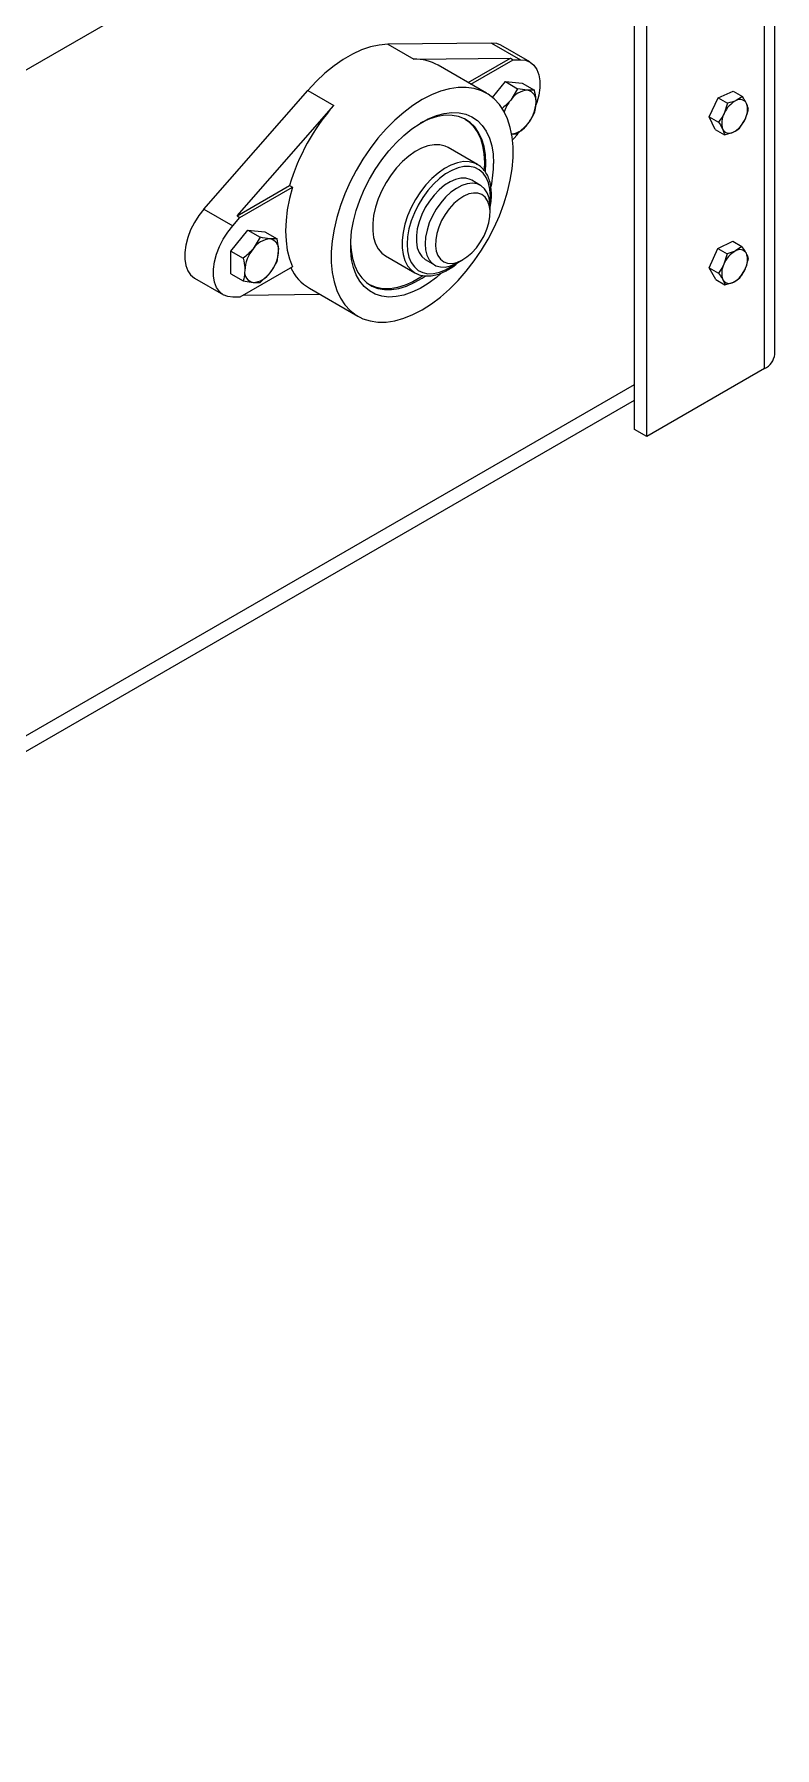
# Model space of a CAD drawing. Header units: metres. Extents: x 0 to 21025, y 0 to 14850.
# Drawn here: x 14756.9 to 14958.2, y 5225 to 5691 of the extents above; entities that cross this region are included whole.
import ezdxf

# ---------------------------------------------------------------- set-up
doc = ezdxf.new("R2010")
doc.units = ezdxf.units.M
doc.header["$LTSCALE"] = 25
doc.layers.add('SL4', color=4, linetype='Continuous')

msp = doc.modelspace()

# ---------------------------------------------------------------- linework, layer by layer
at = {"layer": 'SL4'}
for p, q in [((14958.202, 5603.961), (14958.202, 5803.197)), ((14955.412, 5600.073), (14955.412, 5799.309)), ((14920.057, 5583.551), (14920.057, 5782.787)), ((14923.424, 5581.607), (14923.424, 5780.843)), ((14920.057, 5776.834), (14246.725, 5388.128)), ((14881.227, 5688.627), (14852.983, 5688.276)), ((14852.983, 5688.276), (14860.047, 5684.198)), ((14881.227, 5688.627), (14889.076, 5684.096)), ((14891.584, 5683.476), (14883.735, 5688.007)), ((14860.047, 5684.198), (14886.343, 5684.525)), ((14879.831, 5674.963), (14866.671, 5682.56)), ((14874.805, 5677.864), (14886.343, 5684.525)), ((14875.59, 5677.411), (14887.128, 5684.072)), ((14886.343, 5684.525), (14887.128, 5684.072)), ((14887.128, 5684.072), (14889.076, 5684.096)), ((14802.99, 5643.462), (14831.234, 5675.721)), ((14831.234, 5675.721), (14838.298, 5671.643)), ((14881.485, 5673.807), (14884.96, 5678.13)), ((14884.96, 5678.13), (14888.297, 5676.203)), ((14884.96, 5678.13), (14889.556, 5677.719)), ((14888.297, 5676.203), (14886.409, 5673.107)), ((14889.556, 5677.719), (14892.893, 5675.792)), ((14892.893, 5675.792), (14891.005, 5675.761)), ((14812.002, 5641.609), (14838.298, 5671.643)), ((14940.416, 5668.539), (14942.866, 5673.724)), ((14942.866, 5673.724), (14946.919, 5675.5)), ((14942.866, 5673.724), (14945.379, 5672.274)), ((14945.379, 5672.274), (14944.47, 5669.499)), ((14946.919, 5675.5), (14949.432, 5674.05)), ((14949.432, 5674.05), (14947.721, 5672.98)), ((14888.297, 5663.946), (14891.005, 5666.568)), ((14940.416, 5668.539), (14942.929, 5667.088)), ((14942.02, 5665.129), (14940.416, 5668.539)), ((14948.586, 5665.455), (14950.126, 5667.865)), ((14887.128, 5662.434), (14886.898, 5662.301)), ((14888.383, 5663.866), (14887.128, 5662.434)), ((14942.02, 5665.129), (14944.533, 5663.679)), ((14944.533, 5663.679), (14946.875, 5664.384)), ((14877.365, 5655.602), (14869.382, 5660.211)), ((14877.365, 5655.602), (14877.07, 5655.761)), ((14879.267, 5656.101), (14879.196, 5654.195)), ((14879.562, 5653.674), (14879.656, 5655.877)), ((14812.002, 5641.609), (14826.266, 5649.843)), ((14812.787, 5641.156), (14827.051, 5649.39)), ((14826.266, 5649.843), (14827.051, 5649.39)), ((14878.223, 5649.911), (14875.822, 5651.297)), ((14802.99, 5643.462), (14810.839, 5638.931)), ((14880.812, 5642.555), (14880.812, 5644.188)), ((14810.839, 5638.931), (14812.787, 5641.156)), ((14812.002, 5641.609), (14812.787, 5641.156)), ((14810.36, 5632), (14814.956, 5637.717)), ((14814.956, 5637.717), (14818.293, 5635.791)), ((14814.956, 5637.717), (14819.552, 5637.306)), ((14818.293, 5635.791), (14816.406, 5632.695)), ((14819.552, 5637.306), (14822.889, 5635.38)), ((14822.889, 5635.38), (14821.002, 5635.348)), ((14942.714, 5632.731), (14946.784, 5634.707)), ((14946.784, 5634.707), (14949.297, 5633.257)), ((14810.36, 5632), (14813.697, 5630.073)), ((14810.36, 5625.871), (14810.36, 5632)), ((14852.383, 5630.765), (14860.366, 5626.157)), ((14863.323, 5629.646), (14865.724, 5628.26)), ((14871.975, 5628.88), (14873.389, 5629.696)), ((14940.4, 5627.511), (14942.714, 5632.731)), ((14942.714, 5632.731), (14945.227, 5631.28)), ((14945.227, 5631.28), (14944.386, 5628.488)), ((14949.297, 5633.257), (14947.578, 5632.086)), ((14800.483, 5624.645), (14808.331, 5620.114)), ((14810.36, 5625.871), (14813.697, 5623.945)), ((14827.051, 5627.752), (14812.787, 5619.518)), ((14818.293, 5623.534), (14821.002, 5626.156)), ((14940.4, 5627.511), (14942.913, 5626.061)), ((14942.155, 5624.268), (14940.4, 5627.511)), ((14948.738, 5624.794), (14950.211, 5627.222)), ((14834.592, 5620.252), (14813.607, 5619.991)), ((14813.697, 5623.945), (14816.406, 5623.502)), ((14831.674, 5621.936), (14844.834, 5614.34)), ((14942.155, 5624.268), (14944.668, 5622.818)), ((14944.668, 5622.818), (14947.018, 5623.624)), ((14812.787, 5619.518), (14810.839, 5619.493)), ((14955.412, 5600.073), (14923.424, 5581.607)), ((14285.26, 5229.337), (14920.057, 5595.797)), ((14285.26, 5225.019), (14920.057, 5591.48)), ((14923.424, 5581.607), (14920.057, 5583.551))]:
    msp.add_line(p, q, dxfattribs=at)
at = {"layer": 'SL4', "flags": 128}
for points in [[(14852.983, 5688.276), (14850.684, 5688.085), (14848.297, 5687.57), (14845.847, 5686.735), (14843.359, 5685.59), (14840.858, 5684.147), (14838.37, 5682.419), (14835.92, 5680.424), (14833.534, 5678.184), (14831.234, 5675.721)], [(14883.735, 5688.007), (14882.605, 5688.468), (14881.227, 5688.627)], [(14889.076, 5684.096), (14890.454, 5683.936), (14891.669, 5683.426), (14892.688, 5682.579), (14893.479, 5681.421), (14894.02, 5679.987), (14894.294, 5678.317), (14894.294, 5676.462), (14894.02, 5674.476), (14893.479, 5672.417), (14893.255, 5671.761)], [(14862.332, 5616.072), (14864.836, 5617.664), (14867.314, 5619.533), (14869.741, 5621.66), (14872.092, 5624.023), (14874.343, 5626.597), (14876.47, 5629.357), (14878.453, 5632.273), (14880.27, 5635.317), (14881.903, 5638.456), (14883.335, 5641.659), (14884.552, 5644.892), (14885.54, 5648.124), (14886.291, 5651.319), (14886.795, 5654.446), (14887.049, 5657.473), (14887.049, 5660.368), (14886.795, 5663.101), (14886.291, 5665.646), (14885.54, 5667.975), (14884.552, 5670.064), (14883.335, 5671.893), (14881.903, 5673.443), (14880.27, 5674.696), (14878.453, 5675.642), (14876.47, 5676.27), (14874.343, 5676.573), (14872.092, 5676.548), (14869.741, 5676.197), (14867.314, 5675.521), (14864.836, 5674.529), (14862.332, 5673.23), (14859.828, 5671.638), (14857.35, 5669.769), (14854.923, 5667.643), (14852.572, 5665.28), (14850.321, 5662.706), (14848.194, 5659.946), (14846.211, 5657.03), (14844.394, 5653.986), (14842.761, 5650.847), (14841.329, 5647.644), (14840.113, 5644.41), (14839.124, 5641.179), (14838.373, 5637.984), (14837.869, 5634.857), (14837.615, 5631.83), (14837.615, 5628.935), (14837.869, 5626.201), (14838.373, 5623.657), (14839.124, 5621.328), (14840.113, 5619.238), (14841.329, 5617.409), (14842.761, 5615.86), (14844.394, 5614.606), (14846.211, 5613.661), (14848.194, 5613.033), (14850.321, 5612.73), (14852.572, 5612.754), (14854.923, 5613.106), (14857.35, 5613.781), (14859.828, 5614.774), (14862.332, 5616.072)], [(14867.449, 5625.942), (14866.194, 5624.873), (14863.996, 5623.239), (14861.777, 5621.885), (14859.565, 5620.827), (14857.389, 5620.08), (14855.277, 5619.654), (14853.258, 5619.553), (14851.356, 5619.779), (14849.598, 5620.33), (14848.006, 5621.198), (14846.6, 5622.371), (14845.4, 5623.835), (14844.42, 5625.57), (14843.674, 5627.554), (14843.171, 5629.761), (14842.918, 5632.162), (14842.918, 5634.726), (14843.171, 5637.419), (14843.674, 5640.207), (14844.42, 5643.052), (14845.4, 5645.918), (14846.6, 5648.768), (14848.006, 5651.564), (14849.598, 5654.27), (14851.356, 5656.851), (14853.258, 5659.273), (14855.277, 5661.503), (14857.389, 5663.515), (14859.565, 5665.28), (14861.777, 5666.776), (14863.996, 5667.984), (14866.194, 5668.888), (14868.341, 5669.476), (14870.41, 5669.74), (14872.374, 5669.677), (14874.206, 5669.288), (14875.884, 5668.578), (14877.386, 5667.556), (14878.691, 5666.235), (14879.782, 5664.633), (14880.647, 5662.77), (14881.272, 5660.671), (14881.651, 5658.363), (14881.778, 5655.877), (14881.778, 5655.877)], [(14879.656, 5655.877), (14879.532, 5658.27), (14879.161, 5660.487), (14878.547, 5662.498), (14877.701, 5664.276), (14876.632, 5665.797), (14875.355, 5667.04), (14873.888, 5667.989), (14872.25, 5668.631), (14870.464, 5668.956), (14868.553, 5668.961), (14866.544, 5668.646), (14864.464, 5668.014), (14862.34, 5667.075), (14861.791, 5666.785)], [(14874.074, 5667.891), (14874.966, 5667.265), (14876.243, 5666.022), (14877.312, 5664.501), (14878.159, 5662.722), (14878.772, 5660.711), (14879.143, 5658.494), (14879.267, 5656.101)], [(14869.382, 5660.211), (14868.572, 5660.597), (14867.145, 5660.952), (14865.584, 5660.978), (14863.923, 5660.673), (14862.197, 5660.045), (14860.443, 5659.107), (14858.699, 5657.878), (14857.001, 5656.385), (14855.386, 5654.66), (14853.888, 5652.74), (14852.539, 5650.665), (14851.368, 5648.479), (14850.4, 5646.23), (14849.655, 5643.965), (14849.149, 5641.733), (14848.894, 5639.58), (14848.894, 5637.554), (14849.149, 5635.697), (14849.655, 5634.048), (14850.4, 5632.643), (14851.368, 5631.512), (14852.383, 5630.765)], [(14877.07, 5655.761), (14876.555, 5655.988), (14875.128, 5656.343), (14873.567, 5656.369), (14871.906, 5656.065), (14870.18, 5655.436), (14868.427, 5654.498), (14866.682, 5653.269), (14864.984, 5651.777), (14863.369, 5650.052), (14861.871, 5648.131), (14860.522, 5646.056), (14859.351, 5643.871), (14858.383, 5641.622), (14857.638, 5639.357), (14857.133, 5637.124), (14856.877, 5634.972), (14856.877, 5632.945), (14857.133, 5631.088), (14857.638, 5629.439), (14858.383, 5628.034), (14859.351, 5626.903), (14860.366, 5626.157)], [(14880.775, 5645.106), (14880.887, 5647.003), (14880.76, 5648.877), (14880.384, 5650.563), (14879.766, 5652.024), (14878.921, 5653.227), (14877.866, 5654.145), (14876.627, 5654.758), (14875.23, 5655.051), (14873.706, 5655.019), (14872.09, 5654.662), (14870.418, 5653.988), (14868.727, 5653.011), (14867.055, 5651.755), (14865.439, 5650.247), (14863.916, 5648.52), (14862.519, 5646.613), (14861.279, 5644.57), (14860.225, 5642.435), (14859.38, 5640.255), (14858.762, 5638.081), (14858.386, 5635.96), (14858.259, 5633.94), (14858.386, 5632.066), (14858.762, 5630.379), (14859.38, 5628.918), (14860.225, 5627.715), (14861.279, 5626.797), (14862.519, 5626.185), (14863.916, 5625.891), (14865.439, 5625.924), (14867.055, 5626.281), (14868.727, 5626.955), (14870.418, 5627.931), (14871.161, 5628.453)], [(14827.051, 5649.39), (14826.251, 5646.314), (14825.674, 5643.289), (14825.325, 5640.345), (14825.209, 5637.508), (14825.325, 5634.805), (14825.674, 5632.263), (14826.251, 5629.904), (14827.051, 5627.752)], [(14875.822, 5651.297), (14875.412, 5651.504), (14874.207, 5651.838), (14872.868, 5651.845), (14871.435, 5651.524), (14869.948, 5650.885), (14868.45, 5649.947), (14866.985, 5648.737), (14865.594, 5647.288), (14864.317, 5645.643), (14863.192, 5643.85), (14862.25, 5641.959), (14861.519, 5640.026), (14861.019, 5638.105), (14860.766, 5636.253), (14860.766, 5634.522), (14861.019, 5632.962), (14861.519, 5631.618), (14862.25, 5630.528), (14863.192, 5629.725), (14863.323, 5629.646)], [(14880.812, 5644.188), (14880.785, 5644.975), (14880.541, 5646.542), (14880.05, 5647.895), (14879.327, 5648.994), (14878.392, 5649.808), (14877.273, 5650.313), (14876.001, 5650.496), (14874.614, 5650.35), (14873.15, 5649.881), (14871.653, 5649.1), (14870.165, 5648.032), (14868.728, 5646.706), (14867.386, 5645.161), (14866.175, 5643.441), (14865.131, 5641.596), (14864.284, 5639.679), (14863.658, 5637.744), (14863.271, 5635.849), (14863.135, 5634.046), (14863.253, 5632.388), (14863.622, 5630.923), (14864.231, 5629.693), (14865.063, 5628.733), (14866.093, 5628.071), (14867.293, 5627.725), (14868.627, 5627.707), (14870.058, 5628.016), (14870.058, 5628.016)], [(14871.779, 5628.97), (14873.138, 5629.556), (14874.506, 5630.439), (14875.836, 5631.588), (14877.082, 5632.965), (14878.202, 5634.522), (14879.159, 5636.207), (14879.919, 5637.962), (14880.457, 5639.728), (14880.753, 5641.444), (14880.8, 5643.051), (14880.593, 5644.496), (14880.141, 5645.729), (14879.46, 5646.708), (14878.571, 5647.4), (14877.506, 5647.78), (14876.301, 5647.837), (14874.997, 5647.568), (14873.637, 5646.982), (14872.27, 5646.099), (14870.94, 5644.95), (14869.694, 5643.574), (14868.573, 5642.016), (14867.617, 5640.331), (14866.856, 5638.576), (14866.319, 5636.811), (14866.022, 5635.095), (14865.976, 5633.487), (14866.182, 5632.042), (14866.634, 5630.809), (14867.316, 5629.83), (14868.204, 5629.138), (14869.269, 5628.758), (14870.474, 5628.701), (14871.779, 5628.97)], [(14802.99, 5643.462), (14801.613, 5641.712), (14800.397, 5639.798), (14799.379, 5637.775), (14798.588, 5635.704), (14798.047, 5633.645), (14797.772, 5631.659), (14797.772, 5629.804), (14798.047, 5628.134), (14798.588, 5626.7), (14799.379, 5625.542), (14800.397, 5624.695), (14800.483, 5624.645)], [(14810.839, 5619.493), (14809.462, 5619.653), (14808.246, 5620.164), (14807.228, 5621.011), (14806.436, 5622.168), (14805.896, 5623.603), (14805.621, 5625.272), (14805.621, 5627.128), (14805.896, 5629.114), (14806.436, 5631.173), (14807.228, 5633.244), (14808.246, 5635.267), (14809.462, 5637.181), (14810.839, 5638.931)], [(14842.894, 5634.052), (14843.011, 5632.257), (14843.382, 5630.04), (14843.995, 5628.029), (14844.842, 5626.251), (14845.911, 5624.73), (14847.188, 5623.487), (14848.655, 5622.538), (14850.293, 5621.897), (14852.079, 5621.571), (14853.99, 5621.566), (14855.999, 5621.882), (14858.079, 5622.513), (14860.202, 5623.452), (14862.34, 5624.687), (14863.151, 5625.23)], [(14862.49, 5625.267), (14861.951, 5624.911), (14859.814, 5623.677), (14857.69, 5622.738), (14855.61, 5622.106), (14853.601, 5621.791), (14851.69, 5621.796), (14849.904, 5622.121), (14848.266, 5622.763), (14848.079, 5622.861)], [(14860.366, 5626.157), (14860.522, 5626.07), (14860.725, 5625.967)], [(14870.058, 5628.016), (14871.544, 5628.643), (14871.975, 5628.88)]]:
    msp.add_lwpolyline(points, dxfattribs=at)
at = {"layer": 'SL4'}
for centre, radius, start, end in [((14860.414, 5671.469), 12.735, 60.56785, 91.64911), ((14891.36, 5669.838), 5.933, 93.42954, 146.56509), ((14890.482, 5672.95), 2.858, 350.74812, 79.45322), ((14882.785, 5632.867), 59.014, 138.92429, 163.28185), ((14895.025, 5666.192), 11.048, 141.24781, 160.2359), ((14883.337, 5672.95), 9.977, 320.22793, 357.36071), ((14950.994, 5666.663), 7.115, 117.39474, 156.5084), ((14948.761, 5671.275), 1.997, 26.40297, 121.38122), ((14945.464, 5670.494), 5.352, 330.58746, 18.1722), ((14885.914, 5669.994), 6.136, 277.04475, 326.06076), ((14949.132, 5666.87), 5.352, 150.58746, 198.1722), ((14943.602, 5670.701), 7.115, 297.39474, 336.5084), ((14945.835, 5666.089), 1.997, 206.40297, 301.38122), ((14850.132, 5656.127), 31.647, 347.97053, 359.54786), ((14821.357, 5629.426), 5.933, 93.42954, 146.56509), ((14820.478, 5632.538), 2.858, 350.74812, 79.45322), ((14824.074, 5626.313), 9.977, 140.22793, 177.36071), ((14813.334, 5632.538), 9.977, 320.22793, 357.36071), ((14951.155, 5625.697), 7.323, 119.24856, 157.59608), ((14948.734, 5630.392), 2.051, 31.14447, 124.32464), ((14945.742, 5629.642), 5.081, 331.55849, 20.88152), ((14816.929, 5626.312), 2.858, 170.74812, 259.45322), ((14816.051, 5629.425), 5.933, 273.42954, 326.56509), ((14838.385, 5633.153), 13.071, 205.65798, 239.10818), ((14948.854, 5626.068), 5.081, 151.55849, 200.88152), ((14943.441, 5630.013), 7.323, 299.24856, 337.59608), ((14945.862, 5625.318), 2.051, 211.14447, 304.32464), ((14953.435, 5604.436), 4.79, 294.37466, 354.3052)]:
    msp.add_arc(centre, radius, start, end, dxfattribs=at)
for points, knots in [([(14891.005, 5675.761), (14890.95, 5675.766), (14890.168, 5675.838), (14889.199, 5676.027), (14888.297, 5676.203)], [0, 0, 0, 0, 0.0702148, 1, 1, 1, 1]), ([(14893.303, 5672.491), (14893.298, 5672.744), (14893.278, 5673.793), (14893.059, 5674.93), (14892.893, 5675.792)], [0, 0, 0, 0, 0.2418514, 1, 1, 1, 1]), ([(14886.409, 5673.107), (14886.354, 5673.04), (14885.65, 5672.173), (14884.777, 5671.429), (14883.972, 5670.744)], [0, 0, 0, 0, 0.0779582, 1, 1, 1, 1]), ([(14892.893, 5669.664), (14892.947, 5669.856), (14893.189, 5670.714), (14893.253, 5671.714), (14893.303, 5672.491)], [0, 0, 0, 0, 0.2237133, 1, 1, 1, 1]), ([(14947.721, 5672.98), (14947.673, 5672.959), (14946.984, 5672.661), (14946.152, 5672.461), (14945.379, 5672.274)], [0, 0, 0, 0, 0.0702006, 1, 1, 1, 1]), ([(14950.549, 5672.163), (14950.483, 5672.298), (14950.197, 5672.884), (14949.764, 5673.543), (14949.432, 5674.05)], [0, 0, 0, 0, 0.2318493, 1, 1, 1, 1]), ([(14951.035, 5670.64), (14951.02, 5670.735), (14950.945, 5671.182), (14950.724, 5671.73), (14950.549, 5672.163)], [0, 0, 0, 0, 0.2110008, 1, 1, 1, 1]), ([(14891.005, 5666.568), (14891.059, 5666.636), (14891.83, 5667.605), (14892.381, 5668.671), (14892.893, 5669.664)], [0, 0, 0, 0, 0.0702148, 1, 1, 1, 1]), ([(14944.47, 5669.499), (14944.44, 5669.438), (14944.022, 5668.565), (14943.456, 5667.8), (14942.929, 5667.088)], [0, 0, 0, 0, 0.0702006, 1, 1, 1, 1]), ([(14942.929, 5667.088), (14943.261, 5666.582), (14943.694, 5665.923), (14943.98, 5665.337), (14944.047, 5665.201)], [0, 0, 0, 0, 0.7681507, 1, 1, 1, 1]), ([(14950.126, 5667.865), (14950.155, 5667.927), (14950.564, 5668.805), (14950.808, 5669.756), (14951.035, 5670.64)], [0, 0, 0, 0, 0.0702006, 1, 1, 1, 1]), ([(14886.409, 5663.914), (14886.463, 5663.91), (14887.233, 5663.844), (14887.784, 5663.897), (14888.297, 5663.946)], [0, 0, 0, 0, 0.0702148, 1, 1, 1, 1]), ([(14944.047, 5665.201), (14944.221, 5664.769), (14944.442, 5664.221), (14944.517, 5663.773), (14944.533, 5663.679)], [0, 0, 0, 0, 0.7889992, 1, 1, 1, 1]), ([(14946.875, 5664.384), (14946.923, 5664.406), (14947.603, 5664.708), (14948.112, 5665.095), (14948.586, 5665.455)], [0, 0, 0, 0, 0.0702006, 1, 1, 1, 1]), ([(14880.812, 5643.829), (14880.822, 5643.868), (14881.001, 5644.613), (14881.144, 5646.018), (14881.213, 5647.996), (14881.02, 5649.847), (14880.593, 5651.538), (14879.93, 5653.034), (14879.038, 5654.284), (14878.065, 5655.215), (14877.327, 5655.594), (14877.02, 5655.752)], [0, 0, 0, 0, 0.0072987, 0.1369036, 0.266862, 0.3971481, 0.5274692, 0.6571106, 0.7850668, 0.9105413, 1, 1, 1, 1]), ([(14821.002, 5635.348), (14820.947, 5635.354), (14820.165, 5635.426), (14819.195, 5635.615), (14818.293, 5635.791)], [0, 0, 0, 0, 0.0702148, 1, 1, 1, 1]), ([(14823.3, 5632.079), (14823.295, 5632.332), (14823.274, 5633.381), (14823.055, 5634.518), (14822.889, 5635.38)], [0, 0, 0, 0, 0.2418514, 1, 1, 1, 1]), ([(14816.406, 5632.695), (14816.351, 5632.628), (14815.569, 5631.666), (14814.599, 5630.84), (14813.697, 5630.073)], [0, 0, 0, 0, 0.0702148, 1, 1, 1, 1]), ([(14813.697, 5630.073), (14813.863, 5629.211), (14814.082, 5628.074), (14814.102, 5627.026), (14814.107, 5626.772)], [0, 0, 0, 0, 0.7581486, 1, 1, 1, 1]), ([(14821.002, 5626.156), (14821.056, 5626.224), (14821.826, 5627.192), (14822.377, 5628.259), (14822.889, 5629.251)], [0, 0, 0, 0, 0.0702148, 1, 1, 1, 1]), ([(14822.889, 5629.251), (14822.943, 5629.443), (14823.185, 5630.302), (14823.25, 5631.302), (14823.3, 5632.079)], [0, 0, 0, 0, 0.2237133, 1, 1, 1, 1]), ([(14947.578, 5632.086), (14947.529, 5632.063), (14946.837, 5631.732), (14946.003, 5631.498), (14945.227, 5631.28)], [0, 0, 0, 0, 0.0702006, 1, 1, 1, 1]), ([(14950.49, 5631.453), (14950.418, 5631.582), (14950.106, 5632.14), (14949.648, 5632.772), (14949.297, 5633.257)], [0, 0, 0, 0, 0.2318493, 1, 1, 1, 1]), ([(14950.211, 5627.222), (14950.238, 5627.284), (14950.624, 5628.168), (14950.846, 5629.124), (14951.052, 5630.014)], [0, 0, 0, 0, 0.0702006, 1, 1, 1, 1]), ([(14951.052, 5630.014), (14951.031, 5630.103), (14950.931, 5630.523), (14950.685, 5631.043), (14950.49, 5631.453)], [0, 0, 0, 0, 0.2110008, 1, 1, 1, 1]), ([(14814.107, 5626.772), (14814.057, 5625.996), (14813.993, 5624.995), (14813.751, 5624.137), (14813.697, 5623.945)], [0, 0, 0, 0, 0.7762867, 1, 1, 1, 1]), ([(14860.783, 5625.975), (14860.916, 5625.9), (14861.459, 5625.592), (14862.559, 5625.338), (14864.042, 5625.226), (14865.619, 5625.422), (14867.257, 5625.899), (14868.515, 5626.473), (14869.516, 5627.029), (14870.514, 5627.655), (14871.483, 5628.333), (14872.122, 5628.926), (14872.232, 5629.028)], [0, 0, 0, 0, 0.0429177, 0.175234, 0.3081889, 0.4432256, 0.5806202, 0.7197186, 0.7564563, 0.8306093, 0.9706831, 1, 1, 1, 1]), ([(14944.386, 5628.488), (14944.358, 5628.426), (14943.963, 5627.548), (14943.418, 5626.777), (14942.913, 5626.061)], [0, 0, 0, 0, 0.0702006, 1, 1, 1, 1]), ([(14942.913, 5626.061), (14943.264, 5625.575), (14943.722, 5624.943), (14944.034, 5624.386), (14944.106, 5624.257)], [0, 0, 0, 0, 0.7681507, 1, 1, 1, 1]), ([(14947.018, 5623.624), (14947.066, 5623.647), (14947.749, 5623.984), (14948.261, 5624.404), (14948.738, 5624.794)], [0, 0, 0, 0, 0.0702006, 1, 1, 1, 1]), ([(14816.406, 5623.502), (14816.46, 5623.498), (14817.23, 5623.432), (14817.781, 5623.484), (14818.293, 5623.534)], [0, 0, 0, 0, 0.0702148, 1, 1, 1, 1]), ([(14944.106, 5624.257), (14944.301, 5623.847), (14944.547, 5623.327), (14944.647, 5622.906), (14944.668, 5622.818)], [0, 0, 0, 0, 0.78899924, 1, 1, 1, 1])]:
    msp.add_open_spline(points, degree=3, knots=knots, dxfattribs=at)

doc.saveas('drawing.dxf')
